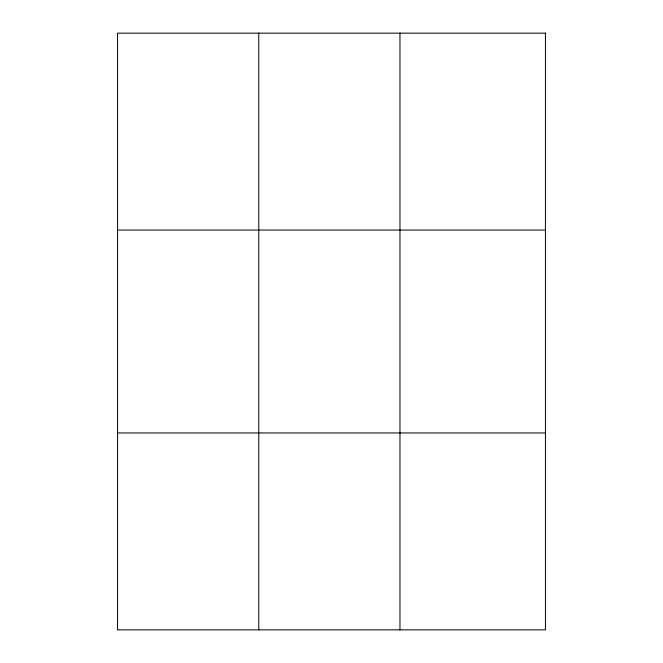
<?xml version="1.0" encoding="UTF-8"?>
<svg xmlns="http://www.w3.org/2000/svg" width="663" height="663" viewBox="0 0 663 663"><rect width="100%" height="100%" fill="white"/><g stroke="black" fill="none" stroke-linecap="round" stroke-linejoin="round"><path stroke-width="0.99" d="M258.761 33.15L258.761 629.85M399.963 33.15L399.963 629.85M117.558 230.061L545.442 230.061M117.558 432.939L545.442 432.939M545.442 33.15L545.442 629.85L117.558 629.85L117.558 33.15L545.442 33.15"/></g></svg>
